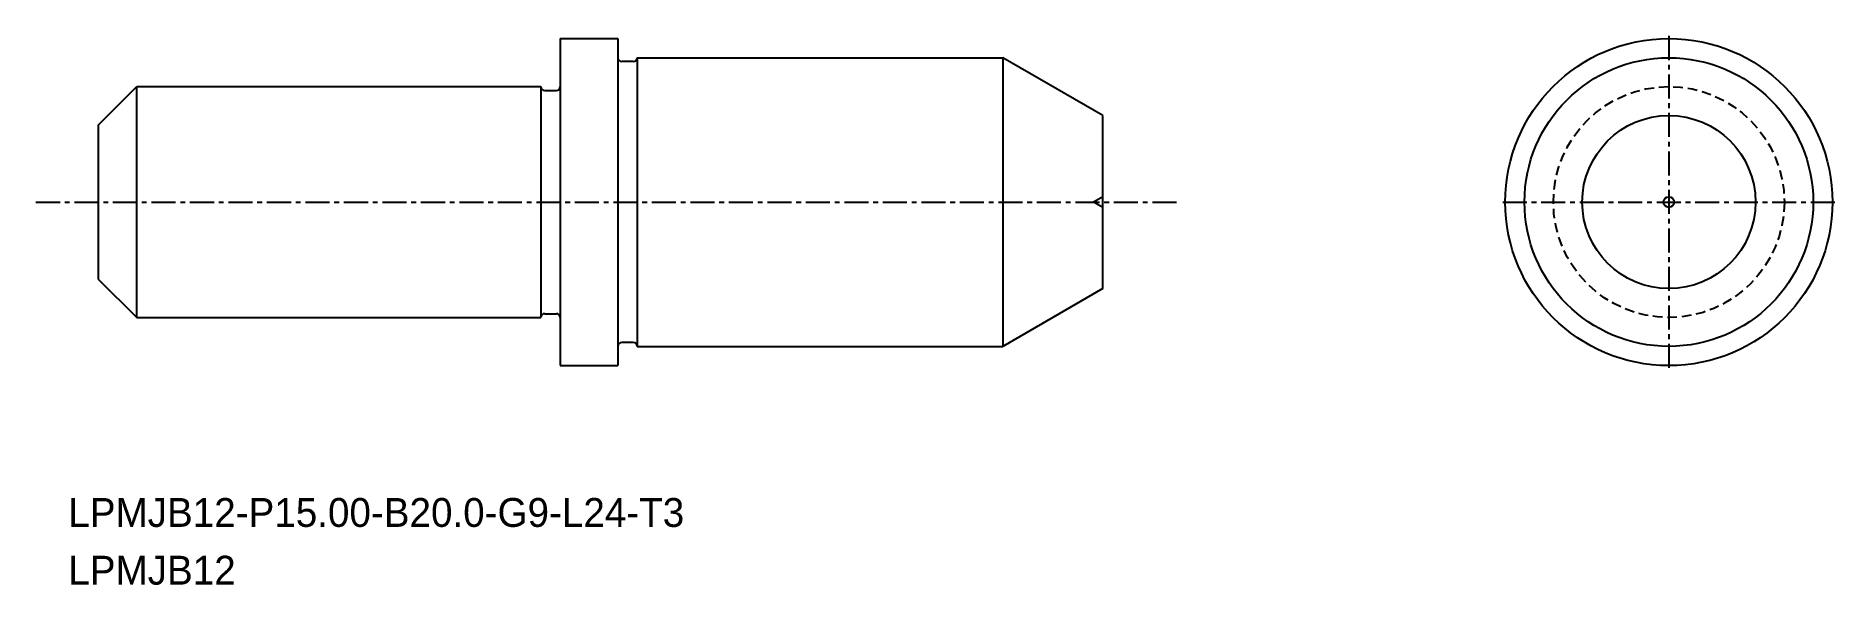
# Model space of a CAD drawing. Extents: x -1753.4 to -1659.9, y -798.6 to -770.1.
import ezdxf

# ---------------------------------------------------------------- set-up
doc = ezdxf.new("R2010")
doc.units = 0
doc.linetypes.add('CENTER', pattern=[2, 1.25, -0.25, 0.25, -0.25])
doc.linetypes.add('DASHED', pattern=[0.75, 0.5, -0.25])
doc.layers.get('0').update_dxf_attribs({"linetype": 'CONTINUOUS'})
doc.layers.add('CENTER', color=1, linetype='CENTER')

msp = doc.modelspace()

# ---------------------------------------------------------------- linework, layer by layer
at = {"color": 7, "linetype": 'CONTINUOUS'}
for p, q in [((-1726.176, -770.198), (-1723.176, -770.198)), ((-1726.176, -770.198), (-1726.176, -787.198)), ((-1722.376, -771.398), (-1722.976, -771.398)), ((-1722.176, -771.198), (-1722.176, -786.198)), ((-1722.176, -771.198), (-1703.176, -771.198)), ((-1750.176, -774.698), (-1748.176, -772.698)), ((-1748.176, -784.698), (-1748.176, -772.698)), ((-1748.176, -772.698), (-1727.176, -772.698)), ((-1727.176, -772.698), (-1727.176, -784.698)), ((-1726.976, -772.898), (-1726.376, -772.898)), ((-1750.176, -774.698), (-1750.176, -782.698)), ((-1750.176, -782.698), (-1748.176, -784.698)), ((-1748.176, -784.698), (-1727.176, -784.698)), ((-1726.976, -784.498), (-1726.376, -784.498)), ((-1722.376, -785.998), (-1722.976, -785.998)), ((-1722.176, -786.198), (-1703.176, -786.198)), ((-1726.176, -787.198), (-1723.176, -787.198))]:
    msp.add_line(p, q, dxfattribs=at)
at = {"linetype": 'CONTINUOUS'}
for p, q in [((-1723.176, -770.198), (-1723.176, -787.198)), ((-1703.176, -771.198), (-1703.176, -786.198)), ((-1697.979, -774.198), (-1703.176, -771.198)), ((-1697.979, -783.198), (-1697.979, -774.198)), ((-1697.979, -783.198), (-1703.176, -786.198))]:
    msp.add_line(p, q, dxfattribs=at)
at = {"color": 3}
for p in [(-1697.979, -778.421), (-1697.979, -778.974)]:
    msp.add_line(p, (-1698.468, -778.698), dxfattribs=at)
at = {"linetype": 'CONTINUOUS'}
for radius in [8.5, 7.5, 4.5]:
    msp.add_circle((-1668.578, -778.698), radius, dxfattribs=at)
at = {"color": 3, "linetype": 'DASHED'}
msp.add_circle((-1668.578, -778.698), 6, dxfattribs=at)
msp.add_circle((-1668.578, -778.698), 0.276)
at = {"color": 7, "linetype": 'CONTINUOUS'}
for centre, start, end in [((-1722.976, -771.198), 180, 270), ((-1722.376, -771.198), 270, 0), ((-1726.976, -772.698), 180, 270), ((-1726.376, -772.698), 270, 0), ((-1726.976, -784.698), 90, 180), ((-1726.376, -784.698), 0, 90), ((-1722.976, -786.198), 90, 180), ((-1722.376, -786.198), 0, 90)]:
    msp.add_arc(centre, 0.2, start, end, dxfattribs=at)
at = {"layer": 'CENTER', "color": 1, "linetype": 'CENTER'}
for p, q in [((-1668.578, -770.065), (-1668.578, -787.33)), ((-1753.41, -778.698), (-1694.069, -778.698)), ((-1677.21, -778.698), (-1659.945, -778.698))]:
    msp.add_line(p, q, dxfattribs=at)

# ---------------------------------------------------------------- texts
for s, p in [('LPMJB12-P15.00-B20.0-G9-L24-T3', (-1751.73, -795.58)), ('LPMJB12', (-1751.73, -798.58))]:
    msp.add_text(s, height=1.5).set_placement(p)

doc.saveas('drawing.dxf')
